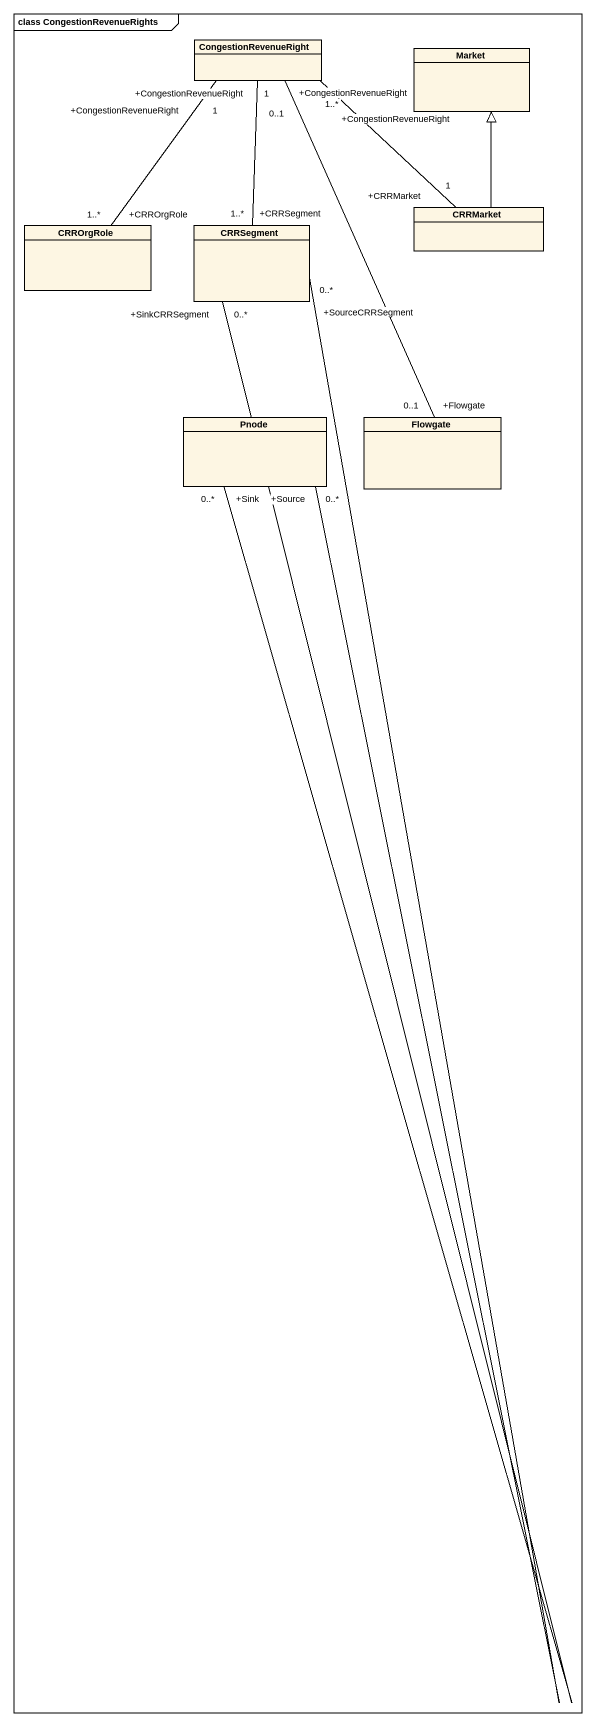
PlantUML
@startuml
mainframe class CongestionRevenueRights
hide circle
hide empty members
class CongestionRevenueRight
class Market
class CRRMarket
class CRROrgRole
class CRRSegment
class Pnode
class Flowgate
CongestionRevenueRight "+CongestionRevenueRight\n1..*" -- "+CRRMarket\n1" CRRMarket
CongestionRevenueRight "+CongestionRevenueRight\n1" -- "+CRRSegment\n1..*" CRRSegment
CongestionRevenueRight "+CongestionRevenueRight\n0..1" -- "+Flowgate\n0..1" Flowgate
CRRMarket -up-|> Market
CRROrgRole "+CRROrgRole\n1..*" -up- "+CongestionRevenueRight\n1" CongestionRevenueRight
Pnode "+Sink\n0..*" -up- "+SinkCRRSegment\n0..*" CRRSegment
Pnode "+Source\n0..*" -up- "+SourceCRRSegment\n0..*" CRRSegment
@enduml
